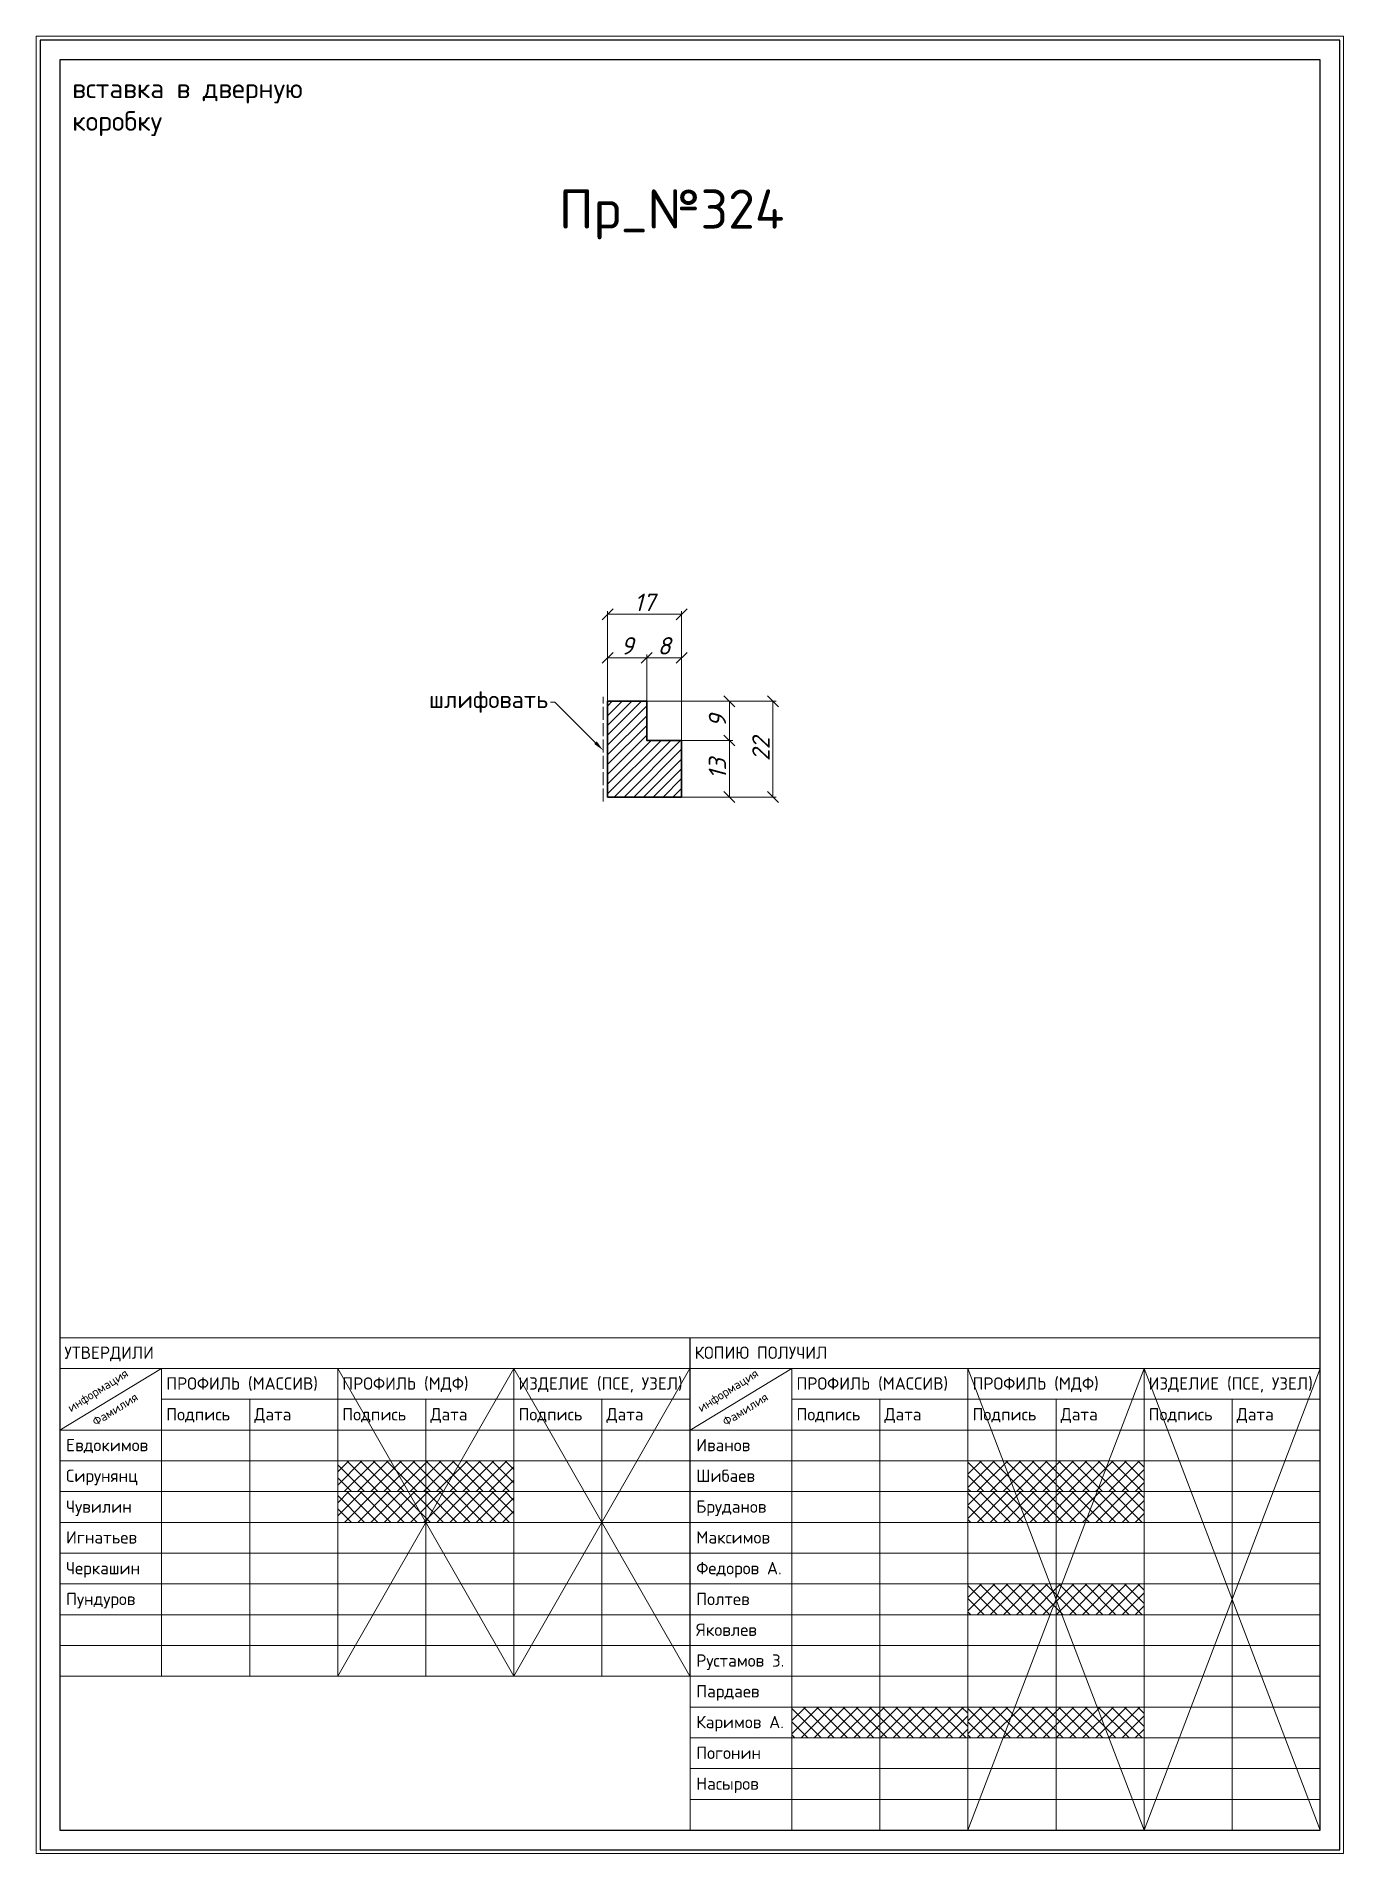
# Model space of a CAD drawing. Header units: millimetres. Extents: x 2111 to 2411, y -1358 to -940.
import ezdxf
from ezdxf import colors
from ezdxf.entities.mleader import LeaderData, LeaderLine
from ezdxf.math import Vec2, Vec3

# ---------------------------------------------------------------- set-up
doc = ezdxf.new("R2010")
doc.units = ezdxf.units.MM
doc.linetypes.add('ACAD_ISO02W100', pattern=[15, 12, -3])
doc.layers.get('0').update_dxf_attribs({"lineweight": 13})
for name, color, linetype, lineweight in [('Пр_№324', 1, 'Continuous', 35), ('служебный слой ЛИНИИ ПУНКТИРНЫЕ', 7, 'ACAD_ISO02W100', 13), ('служебный слой НАДПИСИ', 7, 'Continuous', 13), ('служебный слой ПОЗИЦИИ', 7, 'Continuous', 13), ('служебный слой РАЗМЕРЫ', 7, 'Continuous', 9), ('служебный слой ШТАМП', 7, 'Continuous', 30), ('служебный слой ШТРИХОВКА', 7, 'Continuous', 5)]:
    doc.layers.add(name, color=color, linetype=linetype, lineweight=lineweight)
doc.styles.add('ЕСКД', font='isocpeur.ttf', dxfattribs={"oblique": 15})
doc.styles.add('ЕСКД профили текст', font='isocpeur.ttf')
doc.styles.add('ЕСКД штамп_текст', font='isocpeur.ttf')
doc.dimstyles.new('ЕСКД', dxfattribs={"dimtxt": 3.5, "dimasz": 2.5, "dimexe": 0.25, "dimexo": 0, "dimgap": 0.35, "dimtad": 1, "dimdec": 1, "dimzin": 9, "dimtxsty": 'ЕСКД', "dimblk": 'OBLIQUE', "dimcen": 0, "dimclrd": 256, "dimclre": 256, "dimclrt": 256, "dimadec": 1, "dimazin": 0, "dimtfac": 1, "dimtdec": 1, "dimtmove": 0, "dimatfit": 3, "dimldrblk": 'DOTSMALL', "dimfxl": 1, "dimlwd": -1, "dimlwe": -1, "dimarcsym": 0})

# ---------------------------------------------------------------- blocks, each defined once
blk = doc.blocks.new('_OBLIQUE')
at = {"color": 0, "linetype": 'ByBlock'}
blk.add_line((-0.5, -0.5), (0.5, 0.5), dxfattribs=at)
blk = doc.blocks.new('*D851')
at = {"layer": 'Defpoints', "color": 0, "transparency": 16777216}
for p in [(2241.83, -1072.74), (2241.83, -1092.74), (2258.83, -1101.74)]:
    blk.add_point(p, dxfattribs=at)
at = {"layer": 'служебный слой РАЗМЕРЫ', "transparency": 16777216}
for p, q in [((2241.83, -1092.74), (2241.83, -1071.99)), ((2258.83, -1072.74), (2241.83, -1072.74)), ((2258.83, -1101.74), (2258.83, -1071.99))]:
    blk.add_line(p, q, dxfattribs=at)
at = {"layer": 'служебный слой РАЗМЕРЫ', "transparency": 16777216, "xscale": 2.5, "yscale": 2.5, "zscale": 2.5, "rotation": 180}
blk.add_blockref('_OBLIQUE', (2241.83, -1072.74), dxfattribs=at)
at = {"layer": 'служебный слой РАЗМЕРЫ', "transparency": 16777216, "xscale": 2.5, "yscale": 2.5, "zscale": 2.5}
blk.add_blockref('_OBLIQUE', (2258.83, -1072.74), dxfattribs=at)
at = {"layer": 'служебный слой РАЗМЕРЫ', "transparency": 16777216, "insert": (2250.33, -1069.99), "char_height": 4, "attachment_point": 5, "style": 'ЕСКД'}
blk.add_mtext('17', dxfattribs=at)
blk = doc.blocks.new('_DotSmall')
at = {"color": 0, "linetype": 'ByBlock', "lineweight": -3, "const_width": 0.5}
blk.add_lwpolyline([(-0.0625, 0, 1), (0.0625, 0, 1)], format="xyb", close=True, dxfattribs=at)
blk = doc.blocks.new('*D850')
at = {"layer": 'Defpoints', "color": 0, "transparency": 16777216}
for p in [(2250.83, -1092.74), (2258.83, -1114.74), (2279.83, -1114.74)]:
    blk.add_point(p, dxfattribs=at)
at = {"layer": 'служебный слой РАЗМЕРЫ', "transparency": 16777216}
for p, q in [((2250.83, -1092.74), (2280.58, -1092.74)), ((2279.83, -1092.74), (2279.83, -1114.74)), ((2258.83, -1114.74), (2280.58, -1114.74))]:
    blk.add_line(p, q, dxfattribs=at)
at = {"layer": 'служебный слой РАЗМЕРЫ', "transparency": 16777216, "xscale": 2.5, "yscale": 2.5, "zscale": 2.5}
for p, rotation in [((2279.83, -1092.74), 90), ((2279.83, -1114.74), 270)]:
    blk.add_blockref('_OBLIQUE', p, dxfattribs=dict(at, rotation=rotation))
at = {"layer": 'служебный слой РАЗМЕРЫ', "transparency": 16777216, "insert": (2277.08, -1103.74), "char_height": 4, "attachment_point": 5, "rotation": 90, "style": 'ЕСКД'}
blk.add_mtext('22', dxfattribs=at)
blk = doc.blocks.new('*D849')
at = {"layer": 'Defpoints', "color": 0, "transparency": 16777216}
for p in [(2250.83, -1092.74), (2258.83, -1101.74), (2269.83, -1101.74)]:
    blk.add_point(p, dxfattribs=at)
at = {"layer": 'служебный слой РАЗМЕРЫ', "transparency": 16777216}
for p, q in [((2250.83, -1092.74), (2270.58, -1092.74)), ((2269.83, -1092.74), (2269.83, -1101.74)), ((2258.83, -1101.74), (2270.58, -1101.74))]:
    blk.add_line(p, q, dxfattribs=at)
at = {"layer": 'служебный слой РАЗМЕРЫ', "transparency": 16777216, "xscale": 2.5, "yscale": 2.5, "zscale": 2.5}
for p, rotation in [((2269.83, -1092.74), 90), ((2269.83, -1101.74), 270)]:
    blk.add_blockref('_OBLIQUE', p, dxfattribs=dict(at, rotation=rotation))
at = {"layer": 'служебный слой РАЗМЕРЫ', "transparency": 16777216, "insert": (2267.08, -1097.24), "char_height": 4, "attachment_point": 5, "rotation": 90, "style": 'ЕСКД'}
blk.add_mtext('9', dxfattribs=at)
blk = doc.blocks.new('*D848')
at = {"layer": 'Defpoints', "color": 0, "transparency": 16777216}
for p in [(2258.83, -1101.74), (2258.83, -1114.74), (2269.83, -1114.74)]:
    blk.add_point(p, dxfattribs=at)
at = {"layer": 'служебный слой РАЗМЕРЫ', "transparency": 16777216}
for p, q in [((2258.83, -1101.74), (2270.58, -1101.74)), ((2269.83, -1101.74), (2269.83, -1114.74)), ((2258.83, -1114.74), (2270.58, -1114.74))]:
    blk.add_line(p, q, dxfattribs=at)
at = {"layer": 'служебный слой РАЗМЕРЫ', "transparency": 16777216, "xscale": 2.5, "yscale": 2.5, "zscale": 2.5}
for p, rotation in [((2269.83, -1101.74), 90), ((2269.83, -1114.74), 270)]:
    blk.add_blockref('_OBLIQUE', p, dxfattribs=dict(at, rotation=rotation))
at = {"layer": 'служебный слой РАЗМЕРЫ', "transparency": 16777216, "insert": (2267.08, -1108.24), "char_height": 4, "attachment_point": 5, "rotation": 90, "style": 'ЕСКД'}
blk.add_mtext('13', dxfattribs=at)
blk = doc.blocks.new('*D847')
at = {"layer": 'Defpoints', "color": 0, "transparency": 16777216}
for p in [(2250.83, -1082.74), (2250.83, -1092.74), (2258.83, -1101.74)]:
    blk.add_point(p, dxfattribs=at)
at = {"layer": 'служебный слой РАЗМЕРЫ', "transparency": 16777216}
for p, q in [((2250.83, -1092.74), (2250.83, -1081.99)), ((2258.83, -1082.74), (2250.83, -1082.74)), ((2258.83, -1101.74), (2258.83, -1081.99))]:
    blk.add_line(p, q, dxfattribs=at)
at = {"layer": 'служебный слой РАЗМЕРЫ', "transparency": 16777216, "xscale": 2.5, "yscale": 2.5, "zscale": 2.5, "rotation": 180}
blk.add_blockref('_OBLIQUE', (2250.83, -1082.74), dxfattribs=at)
at = {"layer": 'служебный слой РАЗМЕРЫ', "transparency": 16777216, "xscale": 2.5, "yscale": 2.5, "zscale": 2.5}
blk.add_blockref('_OBLIQUE', (2258.83, -1082.74), dxfattribs=at)
at = {"layer": 'служебный слой РАЗМЕРЫ', "transparency": 16777216, "insert": (2254.83, -1079.99), "char_height": 4, "attachment_point": 5, "style": 'ЕСКД'}
blk.add_mtext('8', dxfattribs=at)
blk = doc.blocks.new('*D846')
at = {"layer": 'Defpoints', "color": 0, "transparency": 16777216}
for p in [(2241.83, -1082.74), (2241.83, -1092.74), (2250.83, -1092.74)]:
    blk.add_point(p, dxfattribs=at)
at = {"layer": 'служебный слой РАЗМЕРЫ', "transparency": 16777216}
for p, q in [((2241.83, -1092.74), (2241.83, -1081.99)), ((2250.83, -1082.74), (2241.83, -1082.74)), ((2250.83, -1092.74), (2250.83, -1081.99))]:
    blk.add_line(p, q, dxfattribs=at)
at = {"layer": 'служебный слой РАЗМЕРЫ', "transparency": 16777216, "xscale": 2.5, "yscale": 2.5, "zscale": 2.5, "rotation": 180}
blk.add_blockref('_OBLIQUE', (2241.83, -1082.74), dxfattribs=at)
at = {"layer": 'служебный слой РАЗМЕРЫ', "transparency": 16777216, "xscale": 2.5, "yscale": 2.5, "zscale": 2.5}
blk.add_blockref('_OBLIQUE', (2250.83, -1082.74), dxfattribs=at)
at = {"layer": 'служебный слой РАЗМЕРЫ', "transparency": 16777216, "insert": (2246.33, -1079.99), "char_height": 4, "attachment_point": 5, "style": 'ЕСКД'}
blk.add_mtext('9', dxfattribs=at)
blk = doc.blocks.new('Копию получил')
at = {"layer": 'служебный слой НАДПИСИ', "ltscale": 100}
h = blk.add_hatch(dxfattribs=at)
h.set_pattern_fill('ANSI37', color=256, scale=0.28308, style=0)
h.paths.add_polyline_path([(26.8, -11.87), (43.79, -11.87), (43.79, -14.84), (26.8, -14.84)])
h = blk.add_hatch(dxfattribs=at)
h.set_pattern_fill('ANSI37', color=256, scale=0.283084, style=0)
h.set_pattern_definition([(45, (0, -2.9686), (-0.63554, 0.63554), []), (135, (0, -2.9686), (-0.63554, -0.63554), [])])
h.paths.add_polyline_path([(26.8, -14.84), (43.79, -14.84), (43.79, -17.81), (26.8, -17.81)])
h = blk.add_hatch(dxfattribs=at)
h.set_pattern_fill('ANSI37', color=256, scale=0.283084, style=0)
h.set_pattern_definition([(45, (0, -11.8743), (-0.63554, 0.63554), []), (135, (0, -11.8743), (-0.63554, -0.63554), [])])
h.paths.add_polyline_path([(26.8, -23.75), (43.79, -23.75), (43.79, -26.72), (26.8, -26.72)])
h = blk.add_hatch(dxfattribs=at)
h.set_pattern_fill('ANSI37', color=256, scale=0.283084, style=0)
h.set_pattern_definition([(45, (-16.985, -23.7485), (-0.63554, 0.63554), []), (135, (-16.985, -23.7485), (-0.63554, -0.63554), [])])
h.paths.add_polyline_path([(9.82, -35.62), (26.8, -35.62), (26.8, -38.59), (9.82, -38.59)])
h = blk.add_hatch(dxfattribs=at)
h.set_pattern_fill('ANSI37', color=256, scale=0.283084, style=0)
h.set_pattern_definition([(45, (0, -23.7485), (-0.63554, 0.63554), []), (135, (0, -23.7485), (-0.63554, -0.63554), [])])
h.paths.add_polyline_path([(26.8, -35.62), (43.79, -35.62), (43.79, -38.59), (26.8, -38.59)])
for p, q in [((0, 0), (0, -47.5)), ((0, 0), (60.77, 0)), ((60.77, 0), (60.77, -47.5)), ((0, -2.97), (60.77, -2.97)), ((0, -8.91), (9.82, -2.97)), ((9.82, -2.97), (9.82, -47.5)), ((43.79, -2.97), (26.8, -47.5)), ((26.8, -2.97), (43.79, -47.5)), ((43.79, -2.97), (43.79, -47.5)), ((60.77, -2.97), (43.79, -47.5)), ((43.79, -2.97), (60.77, -47.5)), ((9.82, -5.94), (60.77, -5.94)), ((18.31, -5.94), (18.31, -47.5)), ((35.3, -5.94), (35.3, -47.5)), ((52.28, -5.94), (52.28, -47.5)), ((0, -8.91), (60.77, -8.91)), ((0, -11.87), (60.77, -11.87)), ((0, -14.84), (60.77, -14.84)), ((0, -17.81), (60.77, -17.81)), ((0, -20.78), (60.77, -20.78)), ((0, -23.75), (60.77, -23.75)), ((0, -26.72), (60.77, -26.72)), ((0, -29.69), (60.77, -29.69)), ((0, -32.65), (60.77, -32.65)), ((0, -35.62), (60.77, -35.62)), ((0, -38.59), (60.77, -38.59)), ((0, -41.56), (60.77, -41.56)), ((0, -44.53), (60.77, -44.53)), ((0, -47.5), (60.77, -47.5))]:
    blk.add_line(p, q, dxfattribs=at)
at = {"layer": 'служебный слой НАДПИСИ', "ltscale": 10}
blk.add_line((26.8, -2.97), (26.8, -47.5), dxfattribs=at)
at = {"layer": 'служебный слой НАДПИСИ', "ltscale": 100, "style": 'ЕСКД профили текст'}
for s, height, p in [('КОПИЮ ПОЛУЧИЛ', 1.1874, (0.44, -2.04)), ('ПРОФИЛЬ (МАССИВ)', 1.1874, (10.26, -5.01)), ('ПРОФИЛЬ (МДФ)', 1.1874, (27.24, -5.01)), ('ИЗДЕЛИЕ (ПСЕ, УЗЕЛ)', 1.1874, (44.23, -5.01)), ('Подпись', 1.187, (10.26, -7.98)), ('Дата', 1.187, (18.75, -7.98)), ('Подпись', 1.187, (27.24, -7.98)), ('Дата', 1.187, (35.74, -7.98)), ('Подпись', 1.187, (44.23, -7.98)), ('Дата', 1.187, (52.72, -7.98)), ('Иванов', 1.187, (0.6, -10.95)), ('Шибаев', 1.187, (0.6, -13.91)), ('Бруданов', 1.187, (0.6, -16.88)), ('Максимов', 1.187, (0.6, -19.85)), ('Федоров А.', 1.187, (0.6, -22.82)), ('Полтев', 1.187, (0.6, -25.79)), ('Яковлев', 1.187, (0.6, -28.76)), ('Рустамов З.', 1.1874, (0.6, -31.73)), ('Пардаев', 1.187, (0.6, -34.69)), ('Каримов А.', 1.187, (0.6, -37.66)), ('Погонин', 1.187, (0.6, -40.63)), ('Насыров', 1.187, (0.6, -43.6))]:
    blk.add_text(s, height=height, dxfattribs=at).set_placement(p)
for s, rotation, p in [('информация', 32.3172, (1.07, -7.21)), ('Фамилия', 32, (3.46, -8.56))]:
    blk.add_text(s, height=0.849, rotation=rotation, dxfattribs=at).set_placement(p)
blk = doc.blocks.new('Утвердили')
at = {"layer": 'служебный слой НАДПИСИ', "ltscale": 100}
h = blk.add_hatch(dxfattribs=at)
h.set_pattern_fill('ANSI37', color=256, scale=0.28308, style=0)
h.paths.add_polyline_path([(26.8, -11.87), (43.79, -11.87), (43.79, -14.84), (26.8, -14.84)])
h = blk.add_hatch(dxfattribs=at)
h.set_pattern_fill('ANSI37', color=256, scale=0.283084, style=0)
h.set_pattern_definition([(45, (-9e-13, -2.9686), (-0.63554, 0.63554), []), (135, (-9e-13, -2.9686), (-0.63554, -0.63554), [])])
h.paths.add_polyline_path([(26.8, -14.84), (43.79, -14.84), (43.79, -17.81), (26.8, -17.81)])
for p, q in [((0, 0), (0, -32.65)), ((0, 0), (60.77, 0)), ((60.77, 0), (60.77, -32.65)), ((0, -2.97), (60.77, -2.97)), ((0, -8.91), (9.82, -2.97)), ((9.82, -2.97), (9.82, -32.65)), ((26.8, -2.97), (43.79, -32.65)), ((43.79, -2.97), (26.8, -32.65)), ((43.79, -2.97), (43.79, -32.65)), ((43.79, -2.97), (60.77, -32.65)), ((60.77, -2.97), (43.79, -32.65)), ((9.82, -5.94), (60.77, -5.94)), ((18.31, -5.94), (18.31, -32.65)), ((35.3, -5.94), (35.3, -32.65)), ((52.28, -5.94), (52.28, -32.65)), ((0, -8.91), (60.77, -8.91)), ((0, -11.87), (60.77, -11.87)), ((0, -14.84), (60.77, -14.84)), ((0, -17.81), (60.77, -17.81)), ((0, -20.78), (60.77, -20.78)), ((0, -23.75), (60.77, -23.75)), ((0, -26.72), (60.77, -26.72)), ((0, -29.69), (60.77, -29.69)), ((0, -32.65), (60.77, -32.65))]:
    blk.add_line(p, q, dxfattribs=at)
at = {"layer": 'служебный слой НАДПИСИ', "ltscale": 10}
blk.add_line((26.8, -2.97), (26.8, -32.65), dxfattribs=at)
at = {"layer": 'служебный слой НАДПИСИ', "ltscale": 100, "style": 'ЕСКД профили текст'}
for s, height, p in [('УТВЕРДИЛИ', 1.187, (0.44, -2.04)), ('ПРОФИЛЬ (МАССИВ)', 1.1874, (10.26, -5.01)), ('ПРОФИЛЬ (МДФ)', 1.1874, (27.24, -5.01)), ('ИЗДЕЛИЕ (ПСЕ, УЗЕЛ)', 1.1874, (44.23, -5.01)), ('Подпись', 1.187, (10.26, -7.98)), ('Дата', 1.187, (18.75, -7.98)), ('Подпись', 1.187, (27.24, -7.98)), ('Дата', 1.187, (35.74, -7.98)), ('Подпись', 1.187, (44.23, -7.98)), ('Дата', 1.187, (52.72, -7.98)), ('Евдокимов', 1.187, (0.6, -10.95)), ('Сирунянц', 1.187, (0.6, -13.91)), ('Чувилин', 1.187, (0.6, -16.88)), ('Игнатьев', 1.187, (0.6, -19.85)), ('Черкашин', 1.187, (0.6, -22.82)), ('Пундуров', 1.187, (0.6, -25.79))]:
    blk.add_text(s, height=height, dxfattribs=at).set_placement(p)
for s, rotation, p in [('информация', 32.3172, (1.07, -7.21)), ('Фамилия', 32, (3.46, -8.56))]:
    blk.add_text(s, height=0.849, rotation=rotation, dxfattribs=at).set_placement(p)

msp = doc.modelspace()

# ---------------------------------------------------------------- hatches: boundary and pattern name
at = {"layer": 'служебный слой ШТРИХОВКА'}
h = msp.add_hatch(dxfattribs=at)
h.set_pattern_fill('ANSI31', color=256, scale=0.5, style=0)
h.set_pattern_definition([(45, (206.9149, 79.4652), (-1.122532, 1.122532), [])])
h.paths.add_polyline_path([(2250.83, -1092.74), (2250.83, -1101.74), (2258.83, -1101.74), (2258.83, -1114.74), (2241.83, -1114.74), (2241.83, -1092.74)])

# ---------------------------------------------------------------- linework, layer by layer
at = {"layer": 'Пр_№324', "ltscale": 10}
msp.add_lwpolyline([(2250.83, -1092.74), (2250.83, -1101.74), (2258.83, -1101.74), (2258.83, -1114.74), (2241.83, -1114.74), (2241.83, -1092.74)], close=True, dxfattribs=at)
at = {"layer": 'служебный слой ЛИНИИ ПУНКТИРНЫЕ', "ltscale": 0.25}
msp.add_lwpolyline([(2240.83, -1115.74), (2240.83, -1091.74)], dxfattribs=at)
at = {"layer": 'служебный слой ШТАМП', "color": 6, "lineweight": 5, "ltscale": 100}
msp.add_lwpolyline([(2410.97, -939.92), (2110.56, -939.92), (2110.56, -1357.56), (2410.97, -1357.56)], close=True, dxfattribs=at)
at = {"layer": 'служебный слой ШТАМП', "color": 0, "ltscale": 100}
for points in [[(2410.11, -940.79), (2111.43, -940.79), (2111.43, -1356.7), (2410.11, -1356.7)], [(2405.58, -945.32), (2115.96, -945.32), (2115.96, -1352.16), (2405.58, -1352.16)]]:
    msp.add_lwpolyline(points, close=True, dxfattribs=at)

# ---------------------------------------------------------------- block references
at = {"layer": 'служебный слой ШТАМП', "xscale": 2.382762462224556, "yscale": 2.382762462224556, "zscale": 2.382762462224556}
for name, p in [('Утвердили', (2115.96, -1238.99)), ('Копию получил', (2260.77, -1238.99))]:
    msp.add_blockref(name, p, dxfattribs=at)

# ---------------------------------------------------------------- texts
at = {"layer": 'служебный слой НАДПИСИ', "style": 'ЕСКД штамп_текст'}
msp.add_text('Пр_№324', height=9, dxfattribs=at).set_placement((2230.64, -984.12))
at = {"layer": 'служебный слой РАЗМЕРЫ', "insert": (2118.81, -949.63), "char_height": 4.5, "attachment_point": 1, "style": 'ЕСКД штамп_текст'}
msp.add_mtext_dynamic_manual_height_columns('{\\fISOCPEUR|b1|i0|c204|p34;вставка в дверную коробку}', width=68.5328, gutter_width=15, heights=[0], dxfattribs=at)

# ---------------------------------------------------------------- dimensions: what is measured, and where the dimension line sits
at = {"layer": 'служебный слой РАЗМЕРЫ'}
for base, p1, p2, angle, picture, middle in [((2241.83, -1072.74), (2258.83, -1101.74), (2241.83, -1092.74), 180, '*D851', (2250.33, -1069.99)), ((2241.83, -1082.74), (2250.83, -1092.74), (2241.83, -1092.74), 180, '*D846', (2246.33, -1079.99)), ((2250.83, -1082.74), (2258.83, -1101.74), (2250.83, -1092.74), 180, '*D847', (2254.83, -1079.99)), ((2279.83, -1114.74), (2250.83, -1092.74), (2258.83, -1114.74), 90, '*D850', (2277.08, -1103.74)), ((2269.83, -1101.74), (2250.83, -1092.74), (2258.83, -1101.74), 90, '*D849', (2267.08, -1097.24)), ((2269.83, -1114.74), (2258.83, -1101.74), (2258.83, -1114.74), 90, '*D848', (2267.08, -1108.24))]:
    dim = msp.add_linear_dim(base=base, p1=p1, p2=p2, angle=angle, dimstyle='ЕСКД', override={"dimtxt": 4, "dimasz": 2.5, "dimexe": 0.75, "dimgap": 0.75, "dimblk1": 'OBLIQUE', "dimblk2": 'OBLIQUE', "dimsah": 1}, dxfattribs=at)
    dim.commit()
    dim.dimension.update_dxf_attribs({"geometry": picture, "text_midpoint": middle})

# ---------------------------------------------------------------- leaders
at = {"layer": 'служебный слой ПОЗИЦИИ'}
ml = msp.add_multileader_mtext('Standard', dxfattribs=at)
ml.set_content('\\A1;шлифовать', color=256, style='ЕСКД штамп_текст')
ml.set_leader_properties(color=256, linetype='ByLayer', lineweight=-1)
ml.build(insert=Vec2(0, 0))
ml.multileader.update_dxf_attribs({"dogleg_length": 1, "arrow_head_size": 2.5})
ctx = ml.context
ctx.base_point, ctx.arrow_head_size, ctx.landing_gap_size, ctx.plane_origin = Vec3(2200.51, -1092.9), 2.5, 0.5, Vec3(2257.72, -1080.22)
ctx.text_align_type = 2
notes = []
notes.append((ctx, [(0, (1, 1, 0), (2229.71, -1092.9), (-1, 0), 1, [(0, [(2240.83, -1104.02)], 0, [])])]))
ctx.mtext.insert, ctx.mtext.alignment, ctx.mtext.flow_direction = Vec3(2228.21, -1090.3), 3, 5
for ctx, leaders in notes:
    for number, flags, end, landing, length, lines in leaders:
        leader = LeaderData()
        leader.index, (leader.has_last_leader_line, leader.has_dogleg_vector, leader.attachment_direction) = number, flags
        leader.last_leader_point, leader.dogleg_vector, leader.dogleg_length = Vec3(end), Vec3(landing), length
        for number, points, colour, breaks in lines:
            line = LeaderLine()
            line.index, line.vertices, line.color, line.breaks = number, Vec3.list(points), colors.encode_raw_color(colour), breaks
            leader.lines.append(line)
        ctx.leaders.append(leader)

doc.saveas('drawing.dxf')
